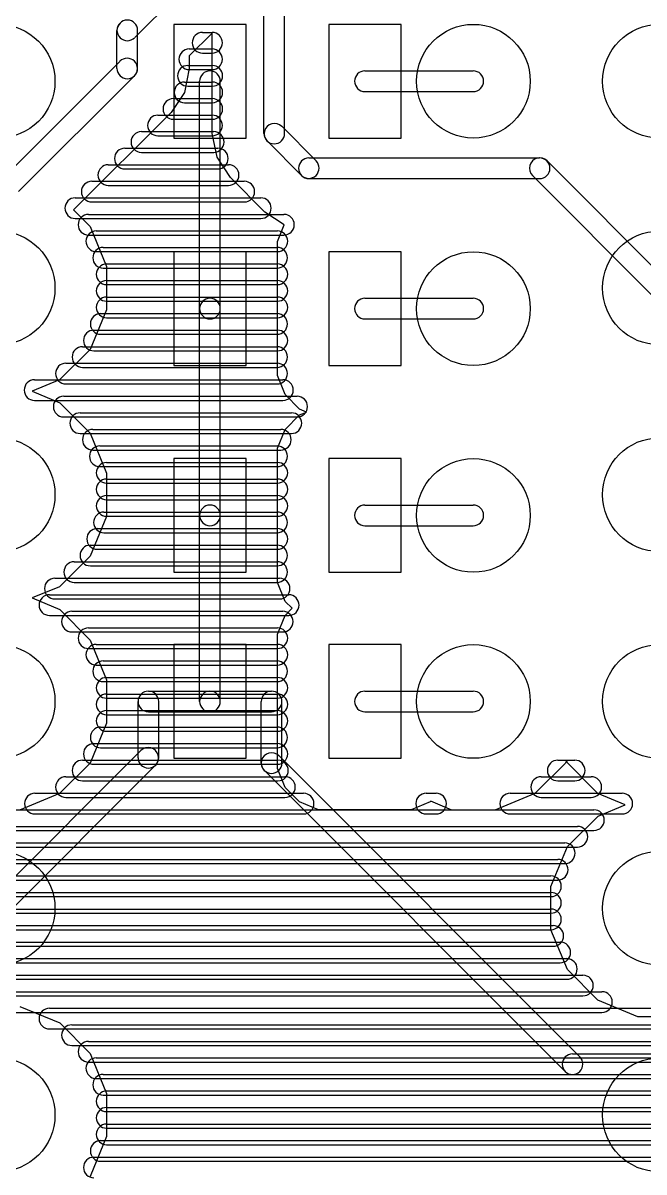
# Model space of a CAD drawing. Extents: x 4625 to 28175, y 45595 to 78045.
# Drawn here: x 19420 to 22426, y 68794 to 74352 of the extents above; entities that cross this region are included whole.
import ezdxf

# ---------------------------------------------------------------- set-up
doc = ezdxf.new("R2010")
doc.units = 0
doc.layers.add('BLACK', color=1, linetype='CONTINUOUS')

msp = doc.modelspace()

# ---------------------------------------------------------------- linework, layer by layer
at = {"layer": 'BLACK'}
for p, q in [((20276, 74596), (19961, 74281)), ((20586, 73817), (20586, 74441)), ((20686, 73817), (20686, 74441)), ((19875, 74132), (19875, 74316)), ((19975, 74132), (19975, 74316)), ((20150, 74345), (20150, 73795)), ((20500, 74345), (20150, 74345)), ((20500, 73795), (20500, 74345)), ((20900, 74345), (20900, 73795)), ((21250, 74345), (20900, 74345)), ((21250, 73795), (21250, 74345)), ((20336, 74303), (20225, 74192)), ((20289, 74306), (20335, 74306)), ((20289, 74306), (20335, 74306)), ((20289, 74306), (20335, 74306)), ((20336, 73817), (20336, 74303)), ((20225, 74226), (20335, 74226)), ((20225, 74226), (20335, 74226)), ((20225, 74226), (20335, 74226)), ((20289, 74206), (20335, 74206)), ((20289, 74206), (20335, 74206)), ((20289, 74206), (20335, 74206)), ((19889, 74166), (19329, 73606)), ((20218, 74146), (20336, 74146)), ((20218, 74146), (20336, 74146)), ((20218, 74146), (20336, 74146)), ((20225, 74192), (20225, 74131)), ((19959, 74096), (19399, 73536)), ((20225, 74131), (20202, 74016)), ((20225, 74126), (20335, 74126)), ((20225, 74126), (20335, 74126)), ((20225, 74126), (20335, 74126)), ((21075, 74120), (21599, 74120)), ((20202, 74066), (20336, 74066)), ((20202, 74066), (20336, 74066)), ((20202, 74066), (20336, 74066)), ((20218, 74046), (20336, 74046)), ((20218, 74046), (20336, 74046)), ((20218, 74046), (20336, 74046)), ((20275, 72970), (20275, 74070)), ((20375, 72970), (20375, 74070)), ((20202, 74016), (20137, 73919)), ((20148, 73986), (20336, 73986)), ((20148, 73986), (20336, 73986)), ((20148, 73986), (20336, 73986)), ((21075, 74020), (21599, 74020)), ((20137, 73919), (19665, 73448)), ((20202, 73966), (20336, 73966)), ((20202, 73966), (20336, 73966)), ((20202, 73966), (20336, 73966)), ((20073, 73906), (20335, 73906)), ((20073, 73906), (20335, 73906)), ((20073, 73906), (20335, 73906)), ((20148, 73886), (20336, 73886)), ((20148, 73886), (20336, 73886)), ((20148, 73886), (20336, 73886)), ((19993, 73826), (20343, 73826)), ((19993, 73826), (20343, 73826)), ((19993, 73826), (20343, 73826)), ((20073, 73806), (20335, 73806)), ((20073, 73806), (20335, 73806)), ((20073, 73806), (20335, 73806)), ((20359, 73702), (20336, 73817)), ((20839, 73685), (20672, 73852)), ((20150, 73795), (20500, 73795)), ((20768, 73614), (20601, 73781)), ((20900, 73795), (21250, 73795)), ((19913, 73746), (20363, 73746)), ((19913, 73746), (20363, 73746)), ((19913, 73746), (20363, 73746)), ((19993, 73726), (20343, 73726)), ((19993, 73726), (20343, 73726)), ((19993, 73726), (20343, 73726)), ((20424, 73605), (20359, 73702)), ((20804, 73699), (21920, 73699)), ((19833, 73666), (20415, 73666)), ((19833, 73666), (20415, 73666)), ((19833, 73666), (20415, 73666)), ((19913, 73646), (20363, 73646)), ((19913, 73646), (20363, 73646)), ((19913, 73646), (20363, 73646)), ((22535, 73106), (21956, 73685)), ((19753, 73586), (20491, 73586)), ((19753, 73586), (20491, 73586)), ((19753, 73586), (20491, 73586)), ((20591, 73437), (20424, 73605)), ((20804, 73599), (21920, 73599)), ((22464, 73035), (21885, 73614)), ((19833, 73566), (20415, 73566)), ((19833, 73566), (20415, 73566)), ((19833, 73566), (20415, 73566)), ((19673, 73506), (20571, 73506)), ((19673, 73506), (20571, 73506)), ((19673, 73506), (20571, 73506)), ((19753, 73486), (20491, 73486)), ((19753, 73486), (20491, 73486)), ((19753, 73486), (20491, 73486)), ((19665, 73448), (19745, 73367)), ((19737, 73426), (20683, 73426)), ((19737, 73426), (20683, 73426)), ((19737, 73426), (20683, 73426)), ((20684, 73376), (20591, 73437)), ((19673, 73406), (20571, 73406)), ((19673, 73406), (20571, 73406)), ((19673, 73406), (20571, 73406)), ((19745, 73367), (19825, 73174)), ((20651, 73295), (20684, 73376)), ((19737, 73326), (20683, 73326)), ((19737, 73326), (20683, 73326)), ((19737, 73326), (20683, 73326)), ((19775, 73346), (20651, 73346)), ((19775, 73346), (20651, 73346)), ((19775, 73346), (20651, 73346)), ((19808, 73266), (20650, 73266)), ((19808, 73266), (20650, 73266)), ((19808, 73266), (20650, 73266)), ((20651, 72646), (20651, 73295)), ((19775, 73246), (20651, 73246)), ((19775, 73246), (20651, 73246)), ((19775, 73246), (20651, 73246)), ((20150, 73245), (20150, 72695)), ((20500, 73245), (20150, 73245)), ((20500, 72695), (20500, 73245)), ((20900, 73245), (20900, 72695)), ((21250, 73245), (20900, 73245)), ((21250, 72695), (21250, 73245)), ((19808, 73166), (20650, 73166)), ((19808, 73166), (20650, 73166)), ((19808, 73166), (20650, 73166)), ((19825, 73186), (20651, 73186)), ((19825, 73186), (20651, 73186)), ((19825, 73186), (20651, 73186)), ((19825, 73174), (19825, 72965)), ((19825, 73106), (20651, 73106)), ((19825, 73106), (20651, 73106)), ((19825, 73106), (20651, 73106)), ((19825, 73086), (20651, 73086)), ((19825, 73086), (20651, 73086)), ((19825, 73086), (20651, 73086)), ((19825, 73026), (20651, 73026)), ((19825, 73026), (20651, 73026)), ((19825, 73026), (20651, 73026)), ((19825, 73006), (20651, 73006)), ((19825, 73006), (20651, 73006)), ((19825, 73006), (20651, 73006)), ((21075, 73020), (21599, 73020)), ((19825, 72965), (19745, 72772)), ((19796, 72946), (20650, 72946)), ((19796, 72946), (20650, 72946)), ((19796, 72946), (20650, 72946)), ((19825, 72926), (20651, 72926)), ((19825, 72926), (20651, 72926)), ((19825, 72926), (20651, 72926)), ((20275, 71970), (20275, 72970)), ((20375, 71970), (20375, 72970)), ((21075, 72920), (21599, 72920)), ((19763, 72866), (20651, 72866)), ((19763, 72866), (20651, 72866)), ((19763, 72866), (20651, 72866)), ((19796, 72846), (20650, 72846)), ((19796, 72846), (20650, 72846)), ((19796, 72846), (20650, 72846)), ((19745, 72772), (19597, 72625)), ((19708, 72786), (20650, 72786)), ((19708, 72786), (20650, 72786)), ((19708, 72786), (20650, 72786)), ((19763, 72766), (20651, 72766)), ((19763, 72766), (20651, 72766)), ((19763, 72766), (20651, 72766)), ((19628, 72706), (20650, 72706)), ((19628, 72706), (20650, 72706)), ((19628, 72706), (20650, 72706)), ((20150, 72695), (20500, 72695)), ((20900, 72695), (21250, 72695)), ((19708, 72686), (20650, 72686)), ((19708, 72686), (20650, 72686)), ((19708, 72686), (20650, 72686)), ((20689, 72554), (20651, 72646)), ((19597, 72625), (19464, 72571)), ((19476, 72626), (20678, 72626)), ((19476, 72626), (20678, 72626)), ((19476, 72626), (20678, 72626)), ((19628, 72606), (20650, 72606)), ((19628, 72606), (20650, 72606)), ((19628, 72606), (20650, 72606)), ((19464, 72571), (19598, 72515)), ((19617, 72546), (20747, 72546)), ((19617, 72546), (20747, 72546)), ((19617, 72546), (20747, 72546)), ((20759, 72484), (20689, 72554)), ((19476, 72526), (20678, 72526)), ((19476, 72526), (20678, 72526)), ((19476, 72526), (20678, 72526)), ((19598, 72515), (19745, 72367)), ((20792, 72470), (20759, 72484)), ((19617, 72446), (20747, 72446)), ((19617, 72446), (20747, 72446)), ((19617, 72446), (20747, 72446)), ((19697, 72466), (20719, 72466)), ((19697, 72466), (20719, 72466)), ((19697, 72466), (20719, 72466)), ((20689, 72386), (20759, 72456)), ((20759, 72456), (20792, 72470)), ((19697, 72366), (20719, 72366)), ((19697, 72366), (20719, 72366)), ((19697, 72366), (20719, 72366)), ((19745, 72367), (19825, 72174)), ((19758, 72386), (20668, 72386)), ((19758, 72386), (20668, 72386)), ((19758, 72386), (20668, 72386)), ((20651, 72295), (20689, 72386)), ((19792, 72306), (20650, 72306)), ((19792, 72306), (20650, 72306)), ((19792, 72306), (20650, 72306)), ((19758, 72286), (20668, 72286)), ((19758, 72286), (20668, 72286)), ((19758, 72286), (20668, 72286)), ((20651, 71646), (20651, 72295)), ((19792, 72206), (20650, 72206)), ((19792, 72206), (20650, 72206)), ((19792, 72206), (20650, 72206)), ((19825, 72226), (20651, 72226)), ((19825, 72226), (20651, 72226)), ((19825, 72226), (20651, 72226)), ((20150, 72245), (20150, 71695)), ((20500, 72245), (20150, 72245)), ((20500, 71695), (20500, 72245)), ((20900, 72245), (20900, 71695)), ((21250, 72245), (20900, 72245)), ((21250, 71695), (21250, 72245)), ((19825, 72174), (19825, 71965)), ((19825, 72146), (20651, 72146)), ((19825, 72146), (20651, 72146)), ((19825, 72146), (20651, 72146)), ((19825, 72126), (20651, 72126)), ((19825, 72126), (20651, 72126)), ((19825, 72126), (20651, 72126)), ((19825, 72066), (20651, 72066)), ((19825, 72066), (20651, 72066)), ((19825, 72066), (20651, 72066)), ((19825, 72046), (20651, 72046)), ((19825, 72046), (20651, 72046)), ((19825, 72046), (20651, 72046)), ((19812, 71986), (20650, 71986)), ((19812, 71986), (20650, 71986)), ((19812, 71986), (20650, 71986)), ((21075, 72020), (21599, 72020)), ((19825, 71965), (19745, 71772)), ((19825, 71966), (20651, 71966)), ((19825, 71966), (20651, 71966)), ((19825, 71966), (20651, 71966)), ((20275, 71070), (20275, 71970)), ((20375, 71070), (20375, 71970)), ((21075, 71920), (21599, 71920)), ((19779, 71906), (20651, 71906)), ((19779, 71906), (20651, 71906)), ((19779, 71906), (20651, 71906)), ((19812, 71886), (20650, 71886)), ((19812, 71886), (20650, 71886)), ((19812, 71886), (20650, 71886)), ((19746, 71826), (20650, 71826)), ((19746, 71826), (20650, 71826)), ((19746, 71826), (20650, 71826)), ((19779, 71806), (20651, 71806)), ((19779, 71806), (20651, 71806)), ((19779, 71806), (20651, 71806)), ((19745, 71772), (19597, 71625)), ((19668, 71746), (20650, 71746)), ((19668, 71746), (20650, 71746)), ((19668, 71746), (20650, 71746)), ((19746, 71726), (20650, 71726)), ((19746, 71726), (20650, 71726)), ((19746, 71726), (20650, 71726)), ((20150, 71695), (20500, 71695)), ((20900, 71695), (21250, 71695)), ((19574, 71666), (20662, 71666)), ((19574, 71666), (20662, 71666)), ((19574, 71666), (20662, 71666)), ((19668, 71646), (20650, 71646)), ((19668, 71646), (20650, 71646)), ((19668, 71646), (20650, 71646)), ((20689, 71554), (20651, 71646)), ((19597, 71625), (19464, 71571)), ((19548, 71586), (20706, 71586)), ((19548, 71586), (20706, 71586)), ((19548, 71586), (20706, 71586)), ((19464, 71571), (19598, 71515)), ((19574, 71566), (20662, 71566)), ((19574, 71566), (20662, 71566)), ((19574, 71566), (20662, 71566)), ((20722, 71521), (20689, 71554)), ((19548, 71486), (20706, 71486)), ((19548, 71486), (20706, 71486)), ((19548, 71486), (20706, 71486)), ((19598, 71515), (19745, 71367)), ((19657, 71506), (20677, 71506)), ((19657, 71506), (20677, 71506)), ((19657, 71506), (20677, 71506)), ((20651, 71395), (20689, 71486)), ((20689, 71486), (20722, 71521)), ((19737, 71426), (20651, 71426)), ((19737, 71426), (20651, 71426)), ((19737, 71426), (20651, 71426)), ((19657, 71406), (20677, 71406)), ((19657, 71406), (20677, 71406)), ((19657, 71406), (20677, 71406)), ((19745, 71367), (19825, 71174)), ((20651, 70746), (20651, 71395)), ((19737, 71326), (20651, 71326)), ((19737, 71326), (20651, 71326)), ((19737, 71326), (20651, 71326)), ((19775, 71346), (20651, 71346)), ((19775, 71346), (20651, 71346)), ((19775, 71346), (20651, 71346)), ((20150, 71345), (20150, 70795)), ((20500, 71345), (20150, 71345)), ((20500, 70795), (20500, 71345)), ((20900, 71345), (20900, 70795)), ((21250, 71345), (20900, 71345)), ((21250, 70795), (21250, 71345)), ((19808, 71266), (20650, 71266)), ((19808, 71266), (20650, 71266)), ((19808, 71266), (20650, 71266)), ((19775, 71246), (20651, 71246)), ((19775, 71246), (20651, 71246)), ((19775, 71246), (20651, 71246)), ((19808, 71166), (20650, 71166)), ((19808, 71166), (20650, 71166)), ((19808, 71166), (20650, 71166)), ((19825, 71186), (20651, 71186)), ((19825, 71186), (20651, 71186)), ((19825, 71186), (20651, 71186)), ((19825, 71174), (19825, 70965)), ((19825, 71106), (20651, 71106)), ((19825, 71106), (20651, 71106)), ((19825, 71106), (20651, 71106)), ((19825, 71086), (20651, 71086)), ((19825, 71086), (20651, 71086)), ((19825, 71086), (20651, 71086)), ((20027, 71120), (20325, 71120)), ((20325, 71120), (20623, 71120)), ((21075, 71120), (21599, 71120)), ((19977, 70798), (19977, 71070)), ((20077, 70798), (20077, 71070)), ((20573, 70772), (20573, 71070)), ((20673, 70772), (20673, 71070)), ((19825, 71026), (20651, 71026)), ((19825, 71026), (20651, 71026)), ((19825, 71026), (20651, 71026)), ((19825, 71006), (20651, 71006)), ((19825, 71006), (20651, 71006)), ((19825, 71006), (20651, 71006)), ((20027, 71020), (20325, 71020)), ((20325, 71020), (20623, 71020)), ((21075, 71020), (21599, 71020)), ((19825, 70965), (19745, 70772)), ((19796, 70946), (20650, 70946)), ((19796, 70946), (20650, 70946)), ((19796, 70946), (20650, 70946)), ((19825, 70926), (20651, 70926)), ((19825, 70926), (20651, 70926)), ((19825, 70926), (20651, 70926)), ((19763, 70866), (20651, 70866)), ((19763, 70866), (20651, 70866)), ((19763, 70866), (20651, 70866)), ((19264, 70106), (19991, 70833)), ((19796, 70846), (20650, 70846)), ((19796, 70846), (20650, 70846)), ((19796, 70846), (20650, 70846)), ((22115, 69351), (20658, 70808)), ((19335, 70035), (20062, 70762)), ((19745, 70772), (19597, 70625)), ((19708, 70786), (20654, 70786)), ((19708, 70786), (20654, 70786)), ((19708, 70786), (20654, 70786)), ((19763, 70766), (20651, 70766)), ((19763, 70766), (20651, 70766)), ((19763, 70766), (20651, 70766)), ((20150, 70795), (20500, 70795)), ((20900, 70795), (21250, 70795)), ((22045, 70772), (21897, 70625)), ((22008, 70786), (22090, 70786)), ((22008, 70786), (22090, 70786)), ((22008, 70786), (22090, 70786)), ((22050, 70785), (22045, 70772)), ((22055, 70773), (22050, 70785)), ((22202, 70625), (22055, 70773)), ((19628, 70706), (20688, 70706)), ((19628, 70706), (20688, 70706)), ((19628, 70706), (20688, 70706)), ((22044, 69280), (20587, 70737)), ((20689, 70654), (20651, 70746)), ((21928, 70706), (22170, 70706)), ((21928, 70706), (22170, 70706)), ((21928, 70706), (22170, 70706)), ((19708, 70686), (20654, 70686)), ((19708, 70686), (20654, 70686)), ((19708, 70686), (20654, 70686)), ((20759, 70584), (20689, 70654)), ((22008, 70686), (22090, 70686)), ((22008, 70686), (22090, 70686)), ((22008, 70686), (22090, 70686)), ((19597, 70625), (19404, 70545)), ((19478, 70626), (20778, 70626)), ((19478, 70626), (20778, 70626)), ((19478, 70626), (20778, 70626)), ((19628, 70606), (20688, 70606)), ((19628, 70606), (20688, 70606)), ((19628, 70606), (20688, 70606)), ((20850, 70546), (20759, 70584)), ((21391, 70584), (21299, 70546)), ((21371, 70626), (21419, 70626)), ((21371, 70626), (21419, 70626)), ((21371, 70626), (21419, 70626)), ((21393, 70587), (21391, 70584)), ((21495, 70545), (21393, 70587)), ((21897, 70625), (21704, 70545)), ((21778, 70626), (22320, 70626)), ((21778, 70626), (22320, 70626)), ((21778, 70626), (22320, 70626)), ((21928, 70606), (22170, 70606)), ((21928, 70606), (22170, 70606)), ((21928, 70606), (22170, 70606)), ((22335, 70570), (22202, 70625)), ((16617, 70546), (22183, 70546)), ((16617, 70546), (22183, 70546)), ((16617, 70546), (22183, 70546)), ((21299, 70546), (20850, 70546)), ((21704, 70545), (21495, 70545)), ((22203, 70515), (22335, 70570)), ((19478, 70526), (20778, 70526)), ((19478, 70526), (20778, 70526)), ((19478, 70526), (20778, 70526)), ((21371, 70526), (21419, 70526)), ((21371, 70526), (21419, 70526)), ((21371, 70526), (21419, 70526)), ((21778, 70526), (22320, 70526)), ((21778, 70526), (22320, 70526)), ((21778, 70526), (22320, 70526)), ((22055, 70368), (22203, 70515)), ((16617, 70446), (22183, 70446)), ((16617, 70446), (22183, 70446)), ((16617, 70446), (22183, 70446)), ((16697, 70466), (22103, 70466)), ((16697, 70466), (22103, 70466)), ((16697, 70466), (22103, 70466)), ((16697, 70366), (22103, 70366)), ((16697, 70366), (22103, 70366)), ((16697, 70366), (22103, 70366)), ((16758, 70386), (22042, 70386)), ((16758, 70386), (22042, 70386)), ((16758, 70386), (22042, 70386)), ((21975, 70175), (22055, 70368)), ((16792, 70306), (22008, 70306)), ((16792, 70306), (22008, 70306)), ((16792, 70306), (22008, 70306)), ((16758, 70286), (22042, 70286)), ((16758, 70286), (22042, 70286)), ((16758, 70286), (22042, 70286)), ((16792, 70206), (22008, 70206)), ((16792, 70206), (22008, 70206)), ((16792, 70206), (22008, 70206)), ((16825, 70226), (21975, 70226)), ((16825, 70226), (21975, 70226)), ((16825, 70226), (21975, 70226)), ((16825, 70146), (21975, 70146)), ((16825, 70146), (21975, 70146)), ((16825, 70146), (21975, 70146)), ((21975, 69966), (21975, 70175)), ((16825, 70126), (21975, 70126)), ((16825, 70126), (21975, 70126)), ((16825, 70126), (21975, 70126)), ((16825, 70066), (21975, 70066)), ((16825, 70066), (21975, 70066)), ((16825, 70066), (21975, 70066)), ((16825, 70046), (21975, 70046)), ((16825, 70046), (21975, 70046)), ((16825, 70046), (21975, 70046)), ((16858, 69986), (21986, 69986)), ((16858, 69986), (21986, 69986)), ((16858, 69986), (21986, 69986)), ((16825, 69966), (21975, 69966)), ((16825, 69966), (21975, 69966)), ((16825, 69966), (21975, 69966)), ((22055, 69773), (21975, 69966)), ((16858, 69886), (21986, 69886)), ((16858, 69886), (21986, 69886)), ((16858, 69886), (21986, 69886)), ((16938, 69906), (22020, 69906)), ((16938, 69906), (22020, 69906)), ((16938, 69906), (22020, 69906)), ((16938, 69806), (22020, 69806)), ((16938, 69806), (22020, 69806)), ((16938, 69806), (22020, 69806)), ((17018, 69826), (22052, 69826)), ((17018, 69826), (22052, 69826)), ((17018, 69826), (22052, 69826)), ((22202, 69625), (22055, 69773)), ((17018, 69726), (22052, 69726)), ((17018, 69726), (22052, 69726)), ((17018, 69726), (22052, 69726)), ((17098, 69746), (22130, 69746)), ((17098, 69746), (22130, 69746)), ((17098, 69746), (22130, 69746)), ((17098, 69646), (22130, 69646)), ((17098, 69646), (22130, 69646)), ((17098, 69646), (22130, 69646)), ((17178, 69666), (22222, 69666)), ((17178, 69666), (22222, 69666)), ((17178, 69666), (22222, 69666)), ((19405, 69595), (19598, 69515)), ((19548, 69586), (25254, 69586)), ((19548, 69586), (25254, 69586)), ((19548, 69586), (25254, 69586)), ((22395, 69545), (22202, 69625)), ((17178, 69566), (22222, 69566)), ((17178, 69566), (22222, 69566)), ((17178, 69566), (22222, 69566)), ((22604, 69545), (22395, 69545)), ((19548, 69486), (25254, 69486)), ((19548, 69486), (25254, 69486)), ((19548, 69486), (25254, 69486)), ((19598, 69515), (19745, 69367)), ((19657, 69506), (25143, 69506)), ((19657, 69506), (25143, 69506)), ((19657, 69506), (25143, 69506)), ((19737, 69426), (25063, 69426)), ((19737, 69426), (25063, 69426)), ((19737, 69426), (25063, 69426)), ((19657, 69406), (25143, 69406)), ((19657, 69406), (25143, 69406)), ((19657, 69406), (25143, 69406)), ((19745, 69367), (19825, 69174)), ((22080, 69365), (22500, 69365)), ((19737, 69326), (25063, 69326)), ((19737, 69326), (25063, 69326)), ((19737, 69326), (25063, 69326)), ((19775, 69346), (25025, 69346)), ((19775, 69346), (25025, 69346)), ((19775, 69346), (25025, 69346)), ((19808, 69266), (24992, 69266)), ((19808, 69266), (24992, 69266)), ((19808, 69266), (24992, 69266)), ((22080, 69265), (22500, 69265)), ((19775, 69246), (25025, 69246)), ((19775, 69246), (25025, 69246)), ((19775, 69246), (25025, 69246)), ((19808, 69166), (24992, 69166)), ((19808, 69166), (24992, 69166)), ((19808, 69166), (24992, 69166)), ((19825, 69186), (24975, 69186)), ((19825, 69186), (24975, 69186)), ((19825, 69186), (24975, 69186)), ((19825, 69174), (19825, 68965)), ((19825, 69106), (24975, 69106)), ((19825, 69106), (24975, 69106)), ((19825, 69106), (24975, 69106)), ((19825, 69086), (24975, 69086)), ((19825, 69086), (24975, 69086)), ((19825, 69086), (24975, 69086)), ((19825, 69026), (24975, 69026)), ((19825, 69026), (24975, 69026)), ((19825, 69026), (24975, 69026)), ((19825, 69006), (24975, 69006)), ((19825, 69006), (24975, 69006)), ((19825, 69006), (24975, 69006)), ((19825, 68965), (19745, 68772)), ((19796, 68946), (25004, 68946)), ((19796, 68946), (25004, 68946)), ((19796, 68946), (25004, 68946)), ((19825, 68926), (24975, 68926)), ((19825, 68926), (24975, 68926)), ((19825, 68926), (24975, 68926)), ((19763, 68866), (25037, 68866)), ((19763, 68866), (25037, 68866)), ((19763, 68866), (25037, 68866)), ((19796, 68846), (25004, 68846)), ((19796, 68846), (25004, 68846)), ((19796, 68846), (25004, 68846))]:
    msp.add_line(p, q, dxfattribs=at)
for centre in [(19300, 74070), (21600, 74070), (22500, 74070), (19300, 73070), (22500, 73070), (21600, 72970), (19300, 72070), (22500, 72070), (21600, 71970), (19300, 71070), (21600, 71070), (22500, 71070), (19300, 70070), (22500, 70070), (19300, 69070), (22500, 69070)]:
    msp.add_circle(centre, 275, dxfattribs=at)
for centre, start, end in [((19925, 74316), 360, 540), ((19925, 74316), 135, 315), ((20289, 74256), 90, 270), ((20289, 74256), 90, 270), ((20289, 74256), 90, 270), ((20335, 74256), 270, 450), ((20335, 74256), 270, 450), ((20335, 74256), 270, 450), ((20225, 74176), 90, 270), ((20225, 74176), 90, 270), ((20225, 74176), 90, 270), ((20335, 74176), 270, 450), ((20335, 74176), 270, 450), ((20335, 74176), 270, 450), ((19924, 74131), -45, 135), ((20218, 74096), 90, 270), ((20218, 74096), 90, 270), ((20218, 74096), 90, 270), ((20336, 74096), 270, 450), ((20336, 74096), 270, 450), ((20336, 74096), 270, 450), ((19925, 74132), 180, 360), ((20325, 74070), 360, 540), ((21075, 74070), 90, 270), ((21599, 74070), 270, 450), ((20202, 74016), 90, 270), ((20202, 74016), 90, 270), ((20202, 74016), 90, 270), ((20336, 74016), 270, 450), ((20336, 74016), 270, 450), ((20336, 74016), 270, 450), ((20148, 73936), 90, 270), ((20148, 73936), 90, 270), ((20148, 73936), 90, 270), ((20336, 73936), 270, 450), ((20336, 73936), 270, 450), ((20336, 73936), 270, 450), ((20073, 73856), 90, 270), ((20073, 73856), 90, 270), ((20073, 73856), 90, 270), ((20335, 73856), 270, 450), ((20335, 73856), 270, 450), ((20335, 73856), 270, 450), ((20637, 73816), 405, 585), ((19993, 73776), 90, 270), ((19993, 73776), 90, 270), ((19993, 73776), 90, 270), ((20343, 73776), 270, 450), ((20343, 73776), 270, 450), ((20343, 73776), 270, 450), ((20636, 73817), 180, 360), ((19913, 73696), 90, 270), ((19913, 73696), 90, 270), ((19913, 73696), 90, 270), ((20363, 73696), 270, 450), ((20363, 73696), 270, 450), ((20363, 73696), 270, 450), ((20804, 73649), 90, 270), ((21921, 73649), 405, 585), ((21920, 73649), 270, 450), ((19833, 73616), 90, 270), ((19833, 73616), 90, 270), ((19833, 73616), 90, 270), ((20415, 73616), 270, 450), ((20415, 73616), 270, 450), ((20415, 73616), 270, 450), ((20803, 73650), 225, 405), ((19753, 73536), 90, 270), ((19753, 73536), 90, 270), ((19753, 73536), 90, 270), ((20491, 73536), 270, 450), ((20491, 73536), 270, 450), ((20491, 73536), 270, 450), ((19673, 73456), 90, 270), ((19673, 73456), 90, 270), ((19673, 73456), 90, 270), ((20571, 73456), 270, 450), ((20571, 73456), 270, 450), ((20571, 73456), 270, 450), ((19737, 73376), 90, 270), ((19737, 73376), 90, 270), ((19737, 73376), 90, 270), ((20683, 73376), 270, 450), ((20683, 73376), 270, 450), ((20683, 73376), 270, 450), ((19775, 73296), 90, 270), ((19775, 73296), 90, 270), ((19775, 73296), 90, 270), ((20651, 73296), 270, 450), ((20651, 73296), 270, 450), ((20651, 73296), 270, 450), ((19808, 73216), 90, 270), ((19808, 73216), 90, 270), ((19808, 73216), 90, 270), ((20650, 73216), 270, 450), ((20650, 73216), 270, 450), ((20650, 73216), 270, 450), ((19825, 73136), 90, 270), ((19825, 73136), 90, 270), ((19825, 73136), 90, 270), ((20651, 73136), 270, 450), ((20651, 73136), 270, 450), ((20651, 73136), 270, 450), ((19825, 73056), 90, 270), ((19825, 73056), 90, 270), ((19825, 73056), 90, 270), ((20651, 73056), 270, 450), ((20651, 73056), 270, 450), ((20651, 73056), 270, 450), ((19825, 72976), 90, 270), ((19825, 72976), 90, 270), ((19825, 72976), 90, 270), ((20325, 72970), 360, 540), ((20651, 72976), 270, 450), ((20651, 72976), 270, 450), ((20651, 72976), 270, 450), ((21075, 72970), 90, 270), ((21599, 72970), 270, 450), ((19796, 72896), 90, 270), ((19796, 72896), 90, 270), ((19796, 72896), 90, 270), ((20325, 72970), 180, 360), ((20650, 72896), 270, 450), ((20650, 72896), 270, 450), ((20650, 72896), 270, 450), ((19763, 72816), 90, 270), ((19763, 72816), 90, 270), ((19763, 72816), 90, 270), ((20651, 72816), 270, 450), ((20651, 72816), 270, 450), ((20651, 72816), 270, 450), ((19708, 72736), 90, 270), ((19708, 72736), 90, 270), ((19708, 72736), 90, 270), ((20650, 72736), 270, 450), ((20650, 72736), 270, 450), ((20650, 72736), 270, 450), ((19628, 72656), 90, 270), ((19628, 72656), 90, 270), ((19628, 72656), 90, 270), ((20650, 72656), 270, 450), ((20650, 72656), 270, 450), ((20650, 72656), 270, 450), ((19476, 72576), 90, 270), ((19476, 72576), 90, 270), ((19476, 72576), 90, 270), ((20678, 72576), 270, 450), ((20678, 72576), 270, 450), ((20678, 72576), 270, 450), ((19617, 72496), 90, 270), ((19617, 72496), 90, 270), ((19617, 72496), 90, 270), ((20747, 72496), 270, 450), ((20747, 72496), 270, 450), ((20747, 72496), 270, 450), ((19697, 72416), 90, 270), ((19697, 72416), 90, 270), ((19697, 72416), 90, 270), ((20719, 72416), 270, 450), ((20719, 72416), 270, 450), ((20719, 72416), 270, 450), ((19758, 72336), 90, 270), ((19758, 72336), 90, 270), ((19758, 72336), 90, 270), ((20668, 72336), 270, 450), ((20668, 72336), 270, 450), ((20668, 72336), 270, 450), ((19792, 72256), 90, 270), ((19792, 72256), 90, 270), ((19792, 72256), 90, 270), ((20650, 72256), 270, 450), ((20650, 72256), 270, 450), ((20650, 72256), 270, 450), ((19825, 72176), 90, 270), ((19825, 72176), 90, 270), ((19825, 72176), 90, 270), ((20651, 72176), 270, 450), ((20651, 72176), 270, 450), ((20651, 72176), 270, 450), ((19825, 72096), 90, 270), ((19825, 72096), 90, 270), ((19825, 72096), 90, 270), ((20651, 72096), 270, 450), ((20651, 72096), 270, 450), ((20651, 72096), 270, 450), ((19825, 72016), 90, 270), ((19825, 72016), 90, 270), ((19825, 72016), 90, 270), ((20651, 72016), 270, 450), ((20651, 72016), 270, 450), ((20651, 72016), 270, 450), ((19812, 71936), 90, 270), ((19812, 71936), 90, 270), ((19812, 71936), 90, 270), ((20325, 71970), 360, 540), ((20650, 71936), 270, 450), ((20650, 71936), 270, 450), ((20650, 71936), 270, 450), ((21075, 71970), 90, 270), ((21599, 71970), 270, 450), ((20325, 71970), 180, 360), ((19779, 71856), 90, 270), ((19779, 71856), 90, 270), ((19779, 71856), 90, 270), ((20651, 71856), 270, 450), ((20651, 71856), 270, 450), ((20651, 71856), 270, 450), ((19746, 71776), 90, 270), ((19746, 71776), 90, 270), ((19746, 71776), 90, 270), ((20650, 71776), 270, 450), ((20650, 71776), 270, 450), ((20650, 71776), 270, 450), ((19668, 71696), 90, 270), ((19668, 71696), 90, 270), ((19668, 71696), 90, 270), ((20650, 71696), 270, 450), ((20650, 71696), 270, 450), ((20650, 71696), 270, 450), ((19574, 71616), 90, 270), ((19574, 71616), 90, 270), ((19574, 71616), 90, 270), ((20662, 71616), 270, 450), ((20662, 71616), 270, 450), ((20662, 71616), 270, 450), ((19548, 71536), 90, 270), ((19548, 71536), 90, 270), ((19548, 71536), 90, 270), ((20706, 71536), 270, 450), ((20706, 71536), 270, 450), ((20706, 71536), 270, 450), ((19657, 71456), 90, 270), ((19657, 71456), 90, 270), ((19657, 71456), 90, 270), ((20677, 71456), 270, 450), ((20677, 71456), 270, 450), ((20677, 71456), 270, 450), ((19737, 71376), 90, 270), ((19737, 71376), 90, 270), ((19737, 71376), 90, 270), ((20651, 71376), 270, 450), ((20651, 71376), 270, 450), ((20651, 71376), 270, 450), ((19775, 71296), 90, 270), ((19775, 71296), 90, 270), ((19775, 71296), 90, 270), ((20651, 71296), 270, 450), ((20651, 71296), 270, 450), ((20651, 71296), 270, 450), ((19808, 71216), 90, 270), ((19808, 71216), 90, 270), ((19808, 71216), 90, 270), ((20650, 71216), 270, 450), ((20650, 71216), 270, 450), ((20650, 71216), 270, 450), ((19825, 71136), 90, 270), ((19825, 71136), 90, 270), ((19825, 71136), 90, 270), ((20651, 71136), 270, 450), ((20651, 71136), 270, 450), ((20651, 71136), 270, 450), ((19825, 71056), 90, 270), ((19825, 71056), 90, 270), ((19825, 71056), 90, 270), ((20027, 71070), 360, 540), ((20027, 71070), 90, 270), ((20325, 71070), 90, 270), ((20325, 71070), 270, 450), ((20623, 71070), 360, 540), ((20623, 71070), 270, 450), ((20651, 71056), 270, 450), ((20651, 71056), 270, 450), ((20651, 71056), 270, 450), ((21075, 71070), 90, 270), ((21599, 71070), 270, 450), ((20325, 71070), 180, 360), ((19825, 70976), 90, 270), ((19825, 70976), 90, 270), ((19825, 70976), 90, 270), ((20651, 70976), 270, 450), ((20651, 70976), 270, 450), ((20651, 70976), 270, 450), ((19796, 70896), 90, 270), ((19796, 70896), 90, 270), ((19796, 70896), 90, 270), ((20650, 70896), 270, 450), ((20650, 70896), 270, 450), ((20650, 70896), 270, 450), ((19763, 70816), 90, 270), ((19763, 70816), 90, 270), ((19763, 70816), 90, 270), ((20651, 70816), 270, 450), ((20651, 70816), 270, 450), ((20651, 70816), 270, 450), ((20026, 70797), 315, 495), ((20623, 70772), 405, 585), ((19708, 70736), 90, 270), ((19708, 70736), 90, 270), ((19708, 70736), 90, 270), ((20027, 70798), 180, 360), ((20623, 70772), 180, 360), ((20654, 70736), 270, 450), ((20654, 70736), 270, 450), ((20654, 70736), 270, 450), ((22008, 70736), 90, 270), ((22008, 70736), 90, 270), ((22008, 70736), 90, 270), ((22090, 70736), 270, 450), ((22090, 70736), 270, 450), ((22090, 70736), 270, 450), ((19628, 70656), 90, 270), ((19628, 70656), 90, 270), ((19628, 70656), 90, 270), ((20688, 70656), 270, 450), ((20688, 70656), 270, 450), ((20688, 70656), 270, 450), ((21928, 70656), 90, 270), ((21928, 70656), 90, 270), ((21928, 70656), 90, 270), ((22170, 70656), 270, 450), ((22170, 70656), 270, 450), ((22170, 70656), 270, 450), ((19478, 70576), 90, 270), ((19478, 70576), 90, 270), ((19478, 70576), 90, 270), ((20778, 70576), 270, 450), ((20778, 70576), 270, 450), ((20778, 70576), 270, 450), ((21371, 70576), 90, 270), ((21371, 70576), 90, 270), ((21371, 70576), 90, 270), ((21419, 70576), 270, 450), ((21419, 70576), 270, 450), ((21419, 70576), 270, 450), ((21778, 70576), 90, 270), ((21778, 70576), 90, 270), ((21778, 70576), 90, 270), ((22320, 70576), 270, 450), ((22320, 70576), 270, 450), ((22320, 70576), 270, 450), ((22183, 70496), 270, 450), ((22183, 70496), 270, 450), ((22183, 70496), 270, 450), ((22103, 70416), 270, 450), ((22103, 70416), 270, 450), ((22103, 70416), 270, 450), ((22042, 70336), 270, 450), ((22042, 70336), 270, 450), ((22042, 70336), 270, 450), ((22008, 70256), 270, 450), ((22008, 70256), 270, 450), ((22008, 70256), 270, 450), ((21975, 70176), 270, 450), ((21975, 70176), 270, 450), ((21975, 70176), 270, 450), ((21975, 70096), 270, 450), ((21975, 70096), 270, 450), ((21975, 70096), 270, 450), ((21975, 70016), 270, 450), ((21975, 70016), 270, 450), ((21975, 70016), 270, 450), ((21986, 69936), 270, 450), ((21986, 69936), 270, 450), ((21986, 69936), 270, 450), ((22020, 69856), 270, 450), ((22020, 69856), 270, 450), ((22020, 69856), 270, 450), ((22052, 69776), 270, 450), ((22052, 69776), 270, 450), ((22052, 69776), 270, 450), ((22130, 69696), 270, 450), ((22130, 69696), 270, 450), ((22130, 69696), 270, 450), ((22222, 69616), 270, 450), ((22222, 69616), 270, 450), ((22222, 69616), 270, 450), ((19548, 69536), 90, 270), ((19548, 69536), 90, 270), ((19548, 69536), 90, 270), ((19657, 69456), 90, 270), ((19657, 69456), 90, 270), ((19657, 69456), 90, 270), ((19737, 69376), 90, 270), ((19737, 69376), 90, 270), ((19737, 69376), 90, 270), ((22080, 69315), 90, 270), ((19775, 69296), 90, 270), ((19775, 69296), 90, 270), ((19775, 69296), 90, 270), ((22079, 69316), 225, 405), ((19808, 69216), 90, 270), ((19808, 69216), 90, 270), ((19808, 69216), 90, 270), ((19825, 69136), 90, 270), ((19825, 69136), 90, 270), ((19825, 69136), 90, 270), ((19825, 69056), 90, 270), ((19825, 69056), 90, 270), ((19825, 69056), 90, 270), ((19825, 68976), 90, 270), ((19825, 68976), 90, 270), ((19825, 68976), 90, 270), ((19796, 68896), 90, 270), ((19796, 68896), 90, 270), ((19796, 68896), 90, 270), ((19763, 68816), 90, 270), ((19763, 68816), 90, 270), ((19763, 68816), 90, 270)]:
    msp.add_arc(centre, 50, start, end, dxfattribs=at)

doc.saveas('drawing.dxf')
